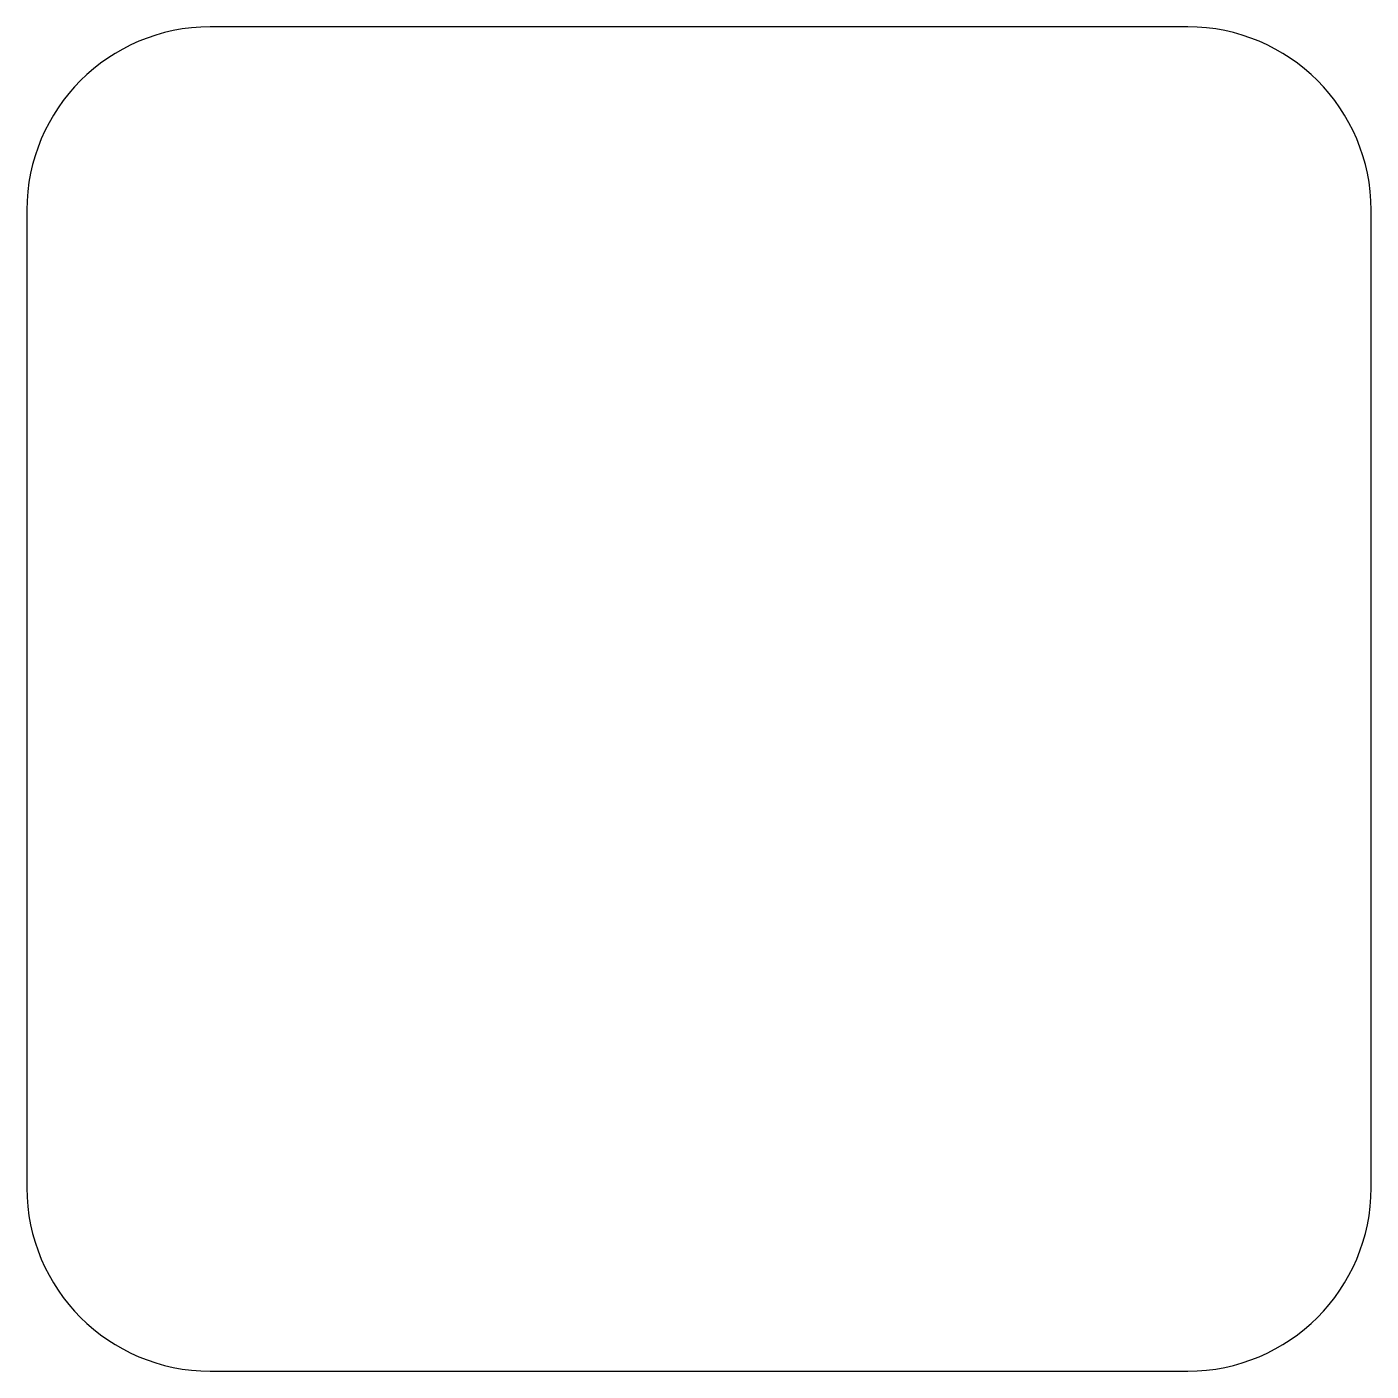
# Model space of a CAD drawing. Header units: millimetres. Extents: x 0 to 22, y -11 to 11.
import ezdxf

# ---------------------------------------------------------------- set-up
doc = ezdxf.new("R2010")
doc.units = ezdxf.units.MM

msp = doc.modelspace()

# ---------------------------------------------------------------- linework, layer by layer
at = {"color": 7, "linetype": 'Continuous', "lineweight": 25}
for p, q in [((19, 11), (3, 11)), ((0, 8), (0, -8)), ((22, -8), (22, 8)), ((3, -11), (19, -11))]:
    msp.add_line(p, q, dxfattribs=at)
for centre, start, end in [((3, 8), 90, 180), ((19, 8), 0, 90), ((3, -8), 180, 270), ((19, -8), 270, 0)]:
    msp.add_arc(centre, 3, start, end, dxfattribs=at)

doc.saveas('drawing.dxf')
